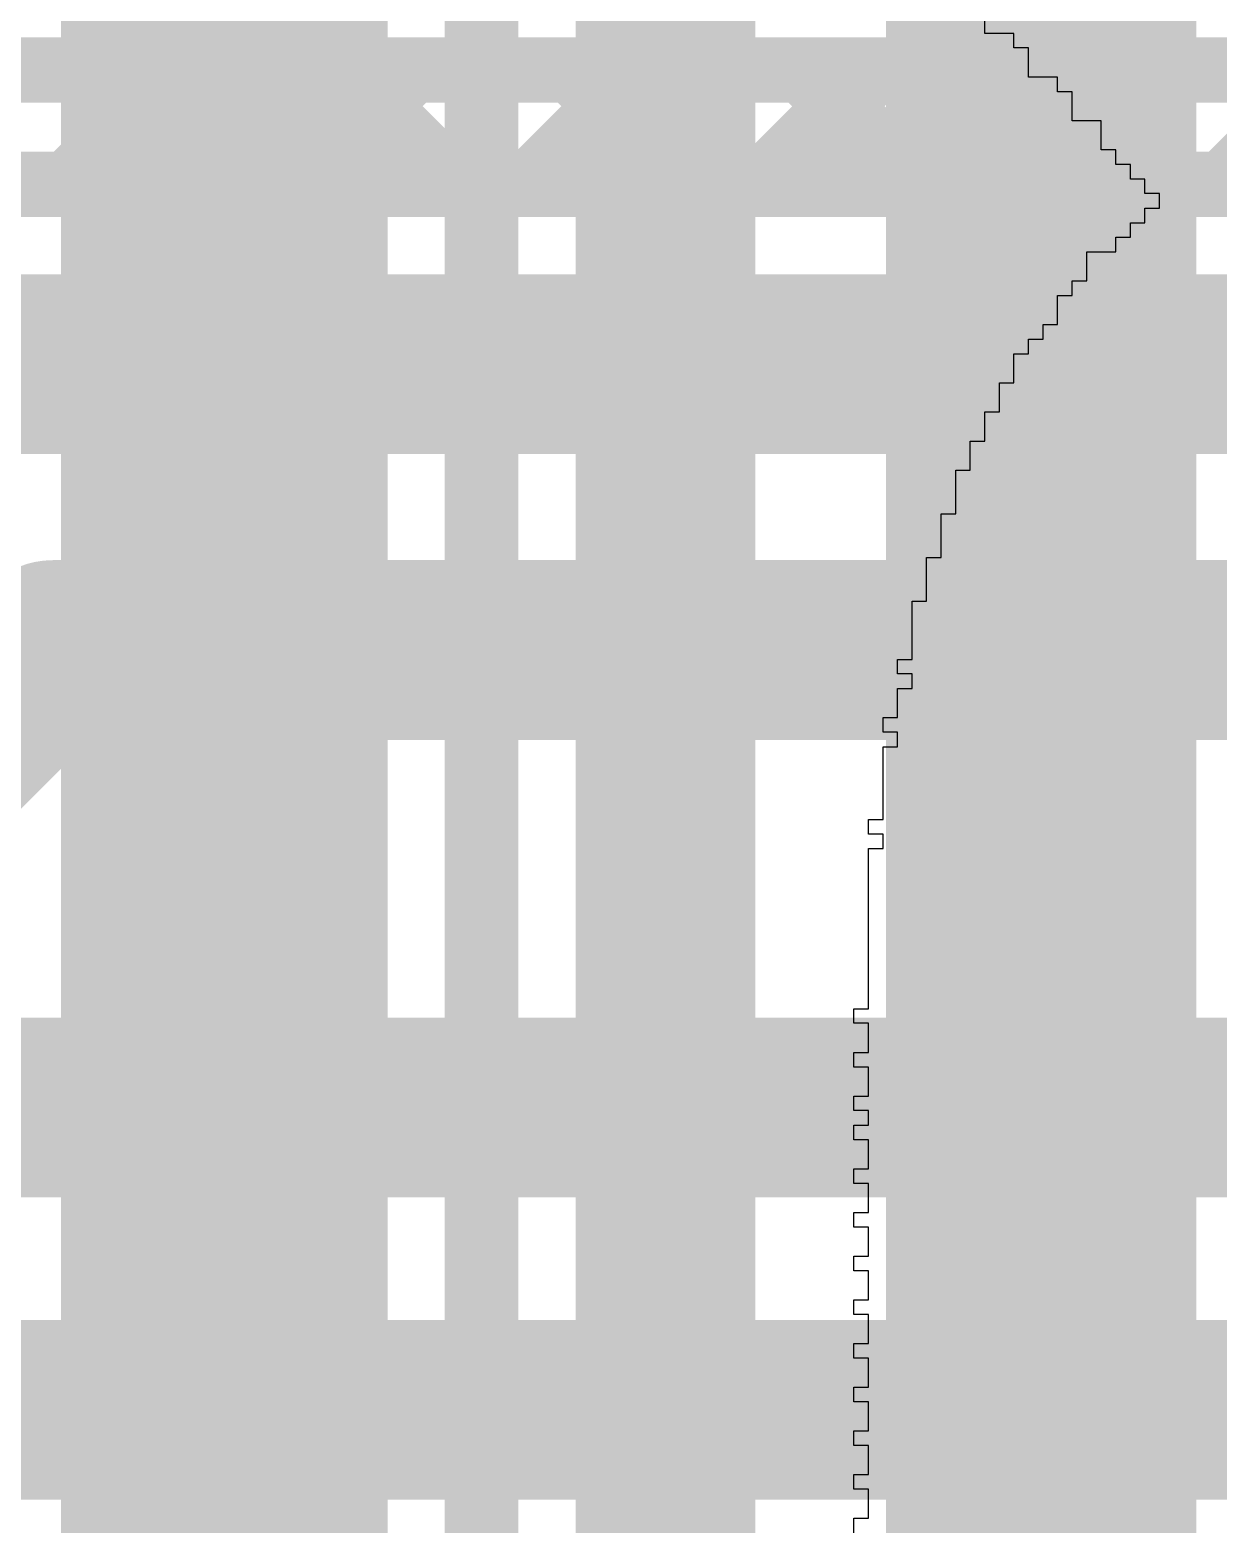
# Model space of a CAD drawing. Header units: millimetres. Extents: x 3.06 to 5.82, y 1.29 to 3.84.
# Drawn here: x 4.5962 to 4.7417, y 2.768 to 2.9509 of the extents above; entities that cross this region are included whole.
import ezdxf

# ---------------------------------------------------------------- set-up
doc = ezdxf.new("R2010")
doc.units = ezdxf.units.MM
doc.header["$MEASUREMENT"] = 0
for name, color, linetype in [('BottomLayer', 5, 'Continuous'), ('BottomOverlay', 54, 'Continuous'), ('TopLayer', 1, 'Continuous')]:
    doc.layers.add(name, color=color, linetype=linetype)

msp = doc.modelspace()

# ---------------------------------------------------------------- linework, layer by layer
at = {"layer": 'BottomLayer'}
for points, const_width in [([(4.674, 2.43), (4.674, 3.099)], 0.022), ([(4.652, 2.43446), (4.652, 3.09297)], 0.008), ([(4.62, 2.544), (4.62, 3.058)], 0.04), ([(4.651, 2.544), (4.651, 3.058)], 0.008)]:
    msp.add_lwpolyline(points, dxfattribs=dict(at, const_width=const_width))
msp.add_solid([(4.701, 2.036), (4.739, 2.036), (4.701, 3.474), (4.739, 3.474)], dxfattribs=at)
at = {"layer": 'BottomOverlay'}
for p, q in [((4.71312, 2.95047), (4.71312, 2.95225)), ((4.71668, 2.95047), (4.71312, 2.95047)), ((4.71668, 2.94869), (4.71668, 2.95047)), ((4.71847, 2.94869), (4.71668, 2.94869)), ((4.71847, 2.9469), (4.71847, 2.94869)), ((4.71847, 2.94512), (4.71847, 2.9469)), ((4.72203, 2.94512), (4.71847, 2.94512)), ((4.72203, 2.94334), (4.72203, 2.94512)), ((4.72381, 2.94334), (4.72203, 2.94334)), ((4.72381, 2.94156), (4.72381, 2.94334)), ((4.72381, 2.93978), (4.72381, 2.94156)), ((4.72737, 2.93978), (4.72381, 2.93978)), ((4.72737, 2.938), (4.72737, 2.93978)), ((4.72737, 2.93621), (4.72737, 2.938)), ((4.72916, 2.93621), (4.72737, 2.93621)), ((4.72916, 2.93443), (4.72916, 2.93621)), ((4.73094, 2.93443), (4.72916, 2.93443)), ((4.73094, 2.93265), (4.73094, 2.93443)), ((4.73272, 2.93265), (4.73094, 2.93265)), ((4.73272, 2.93087), (4.73272, 2.93265)), ((4.7345, 2.93087), (4.73272, 2.93087)), ((4.7345, 2.92909), (4.7345, 2.93087)), ((4.73272, 2.9273), (4.73272, 2.92909)), ((4.73272, 2.92909), (4.7345, 2.92909)), ((4.73094, 2.92552), (4.73094, 2.9273)), ((4.73094, 2.9273), (4.73272, 2.9273)), ((4.72916, 2.92374), (4.72916, 2.92552)), ((4.72916, 2.92552), (4.73094, 2.92552)), ((4.72559, 2.92196), (4.72559, 2.92374)), ((4.72559, 2.92374), (4.72916, 2.92374)), ((4.72559, 2.92018), (4.72559, 2.92196)), ((4.72381, 2.9184), (4.72381, 2.92018)), ((4.72381, 2.92018), (4.72559, 2.92018)), ((4.72203, 2.91661), (4.72203, 2.9184)), ((4.72203, 2.9184), (4.72381, 2.9184)), ((4.72203, 2.91483), (4.72203, 2.91661)), ((4.72025, 2.91305), (4.72025, 2.91483)), ((4.72025, 2.91483), (4.72203, 2.91483)), ((4.71847, 2.91127), (4.71847, 2.91305)), ((4.71847, 2.91305), (4.72025, 2.91305)), ((4.71668, 2.90949), (4.71668, 2.91127)), ((4.71668, 2.91127), (4.71847, 2.91127)), ((4.71668, 2.90771), (4.71668, 2.90949)), ((4.7149, 2.90592), (4.7149, 2.90771)), ((4.7149, 2.90771), (4.71668, 2.90771)), ((4.7149, 2.90414), (4.7149, 2.90592)), ((4.71312, 2.90236), (4.71312, 2.90414)), ((4.71312, 2.90414), (4.7149, 2.90414)), ((4.71312, 2.90058), (4.71312, 2.90236)), ((4.71134, 2.8988), (4.71134, 2.90058)), ((4.71134, 2.90058), (4.71312, 2.90058)), ((4.71134, 2.89702), (4.71134, 2.8988)), ((4.70956, 2.89523), (4.70956, 2.89702)), ((4.70956, 2.89702), (4.71134, 2.89702)), ((4.70956, 2.89345), (4.70956, 2.89523)), ((4.70956, 2.89167), (4.70956, 2.89345)), ((4.70778, 2.88989), (4.70778, 2.89167)), ((4.70778, 2.89167), (4.70956, 2.89167)), ((4.70778, 2.88811), (4.70778, 2.88989)), ((4.70778, 2.88633), (4.70778, 2.88811)), ((4.70599, 2.88454), (4.70599, 2.88633)), ((4.70599, 2.88633), (4.70778, 2.88633)), ((4.70599, 2.88276), (4.70599, 2.88454)), ((4.70599, 2.88098), (4.70599, 2.88276)), ((4.70421, 2.8792), (4.70421, 2.88098)), ((4.70421, 2.88098), (4.70599, 2.88098)), ((4.70421, 2.87742), (4.70421, 2.8792)), ((4.70421, 2.87563), (4.70421, 2.87742)), ((4.70421, 2.87385), (4.70421, 2.87563)), ((4.70243, 2.87207), (4.70243, 2.87385)), ((4.70243, 2.87385), (4.70421, 2.87385)), ((4.70421, 2.87207), (4.70243, 2.87207)), ((4.70421, 2.87029), (4.70421, 2.87207)), ((4.70243, 2.86851), (4.70243, 2.87029)), ((4.70243, 2.87029), (4.70421, 2.87029)), ((4.70243, 2.86673), (4.70243, 2.86851)), ((4.70065, 2.86494), (4.70065, 2.86673)), ((4.70065, 2.86673), (4.70243, 2.86673)), ((4.70243, 2.86494), (4.70065, 2.86494)), ((4.70243, 2.86316), (4.70243, 2.86494)), ((4.70065, 2.86138), (4.70065, 2.86316)), ((4.70065, 2.86316), (4.70243, 2.86316)), ((4.70065, 2.8596), (4.70065, 2.86138)), ((4.70065, 2.85782), (4.70065, 2.8596)), ((4.70065, 2.85604), (4.70065, 2.85782)), ((4.70065, 2.85425), (4.70065, 2.85604)), ((4.69887, 2.85247), (4.69887, 2.85425)), ((4.69887, 2.85425), (4.70065, 2.85425)), ((4.70065, 2.85247), (4.69887, 2.85247)), ((4.70065, 2.85069), (4.70065, 2.85247)), ((4.69887, 2.84891), (4.69887, 2.85069)), ((4.69887, 2.85069), (4.70065, 2.85069)), ((4.69887, 2.84713), (4.69887, 2.84891)), ((4.69887, 2.84535), (4.69887, 2.84713)), ((4.69887, 2.84356), (4.69887, 2.84535)), ((4.69887, 2.84178), (4.69887, 2.84356)), ((4.69887, 2.84), (4.69887, 2.84178)), ((4.69887, 2.83822), (4.69887, 2.84)), ((4.69887, 2.83644), (4.69887, 2.83822)), ((4.69887, 2.83465), (4.69887, 2.83644)), ((4.69887, 2.83287), (4.69887, 2.83465)), ((4.69887, 2.83109), (4.69887, 2.83287)), ((4.69709, 2.82931), (4.69709, 2.83109)), ((4.69709, 2.83109), (4.69887, 2.83109)), ((4.69887, 2.82931), (4.69709, 2.82931)), ((4.69887, 2.82753), (4.69887, 2.82931)), ((4.69887, 2.82575), (4.69887, 2.82753)), ((4.69709, 2.82396), (4.69709, 2.82575)), ((4.69709, 2.82575), (4.69887, 2.82575)), ((4.69887, 2.82396), (4.69709, 2.82396)), ((4.69887, 2.82218), (4.69887, 2.82396)), ((4.69887, 2.8204), (4.69887, 2.82218)), ((4.69709, 2.81862), (4.69709, 2.8204)), ((4.69709, 2.8204), (4.69887, 2.8204)), ((4.69887, 2.81862), (4.69709, 2.81862)), ((4.69887, 2.81684), (4.69887, 2.81862)), ((4.69709, 2.81506), (4.69709, 2.81684)), ((4.69709, 2.81684), (4.69887, 2.81684)), ((4.69887, 2.81506), (4.69709, 2.81506)), ((4.69887, 2.81327), (4.69887, 2.81506)), ((4.69887, 2.81149), (4.69887, 2.81327)), ((4.69709, 2.80971), (4.69709, 2.81149)), ((4.69709, 2.81149), (4.69887, 2.81149)), ((4.69887, 2.80971), (4.69709, 2.80971)), ((4.69887, 2.80793), (4.69887, 2.80971)), ((4.69887, 2.80615), (4.69887, 2.80793)), ((4.69709, 2.80437), (4.69709, 2.80615)), ((4.69709, 2.80615), (4.69887, 2.80615)), ((4.69887, 2.80437), (4.69709, 2.80437)), ((4.69887, 2.80258), (4.69887, 2.80437)), ((4.69887, 2.8008), (4.69887, 2.80258)), ((4.69709, 2.79902), (4.69709, 2.8008)), ((4.69709, 2.8008), (4.69887, 2.8008)), ((4.69887, 2.79902), (4.69709, 2.79902)), ((4.69887, 2.79724), (4.69887, 2.79902)), ((4.69887, 2.79546), (4.69887, 2.79724)), ((4.69709, 2.79367), (4.69709, 2.79546)), ((4.69709, 2.79546), (4.69887, 2.79546)), ((4.69887, 2.79367), (4.69709, 2.79367)), ((4.69887, 2.79189), (4.69887, 2.79367)), ((4.69887, 2.79011), (4.69887, 2.79189)), ((4.69709, 2.78833), (4.69709, 2.79011)), ((4.69709, 2.79011), (4.69887, 2.79011)), ((4.69887, 2.78833), (4.69709, 2.78833)), ((4.69887, 2.78655), (4.69887, 2.78833)), ((4.69887, 2.78477), (4.69887, 2.78655)), ((4.69709, 2.78298), (4.69709, 2.78477)), ((4.69709, 2.78477), (4.69887, 2.78477)), ((4.69887, 2.78298), (4.69709, 2.78298)), ((4.69887, 2.7812), (4.69887, 2.78298)), ((4.69887, 2.77942), (4.69887, 2.7812)), ((4.69709, 2.77764), (4.69709, 2.77942)), ((4.69709, 2.77942), (4.69887, 2.77942)), ((4.69887, 2.77764), (4.69709, 2.77764)), ((4.69887, 2.77586), (4.69887, 2.77764)), ((4.69887, 2.77408), (4.69887, 2.77586)), ((4.69709, 2.77229), (4.69709, 2.77408)), ((4.69709, 2.77408), (4.69887, 2.77408)), ((4.69887, 2.77229), (4.69709, 2.77229)), ((4.69887, 2.77051), (4.69887, 2.77229)), ((4.69887, 2.76873), (4.69887, 2.77051)), ((4.69709, 2.76695), (4.69709, 2.76873)), ((4.69709, 2.76873), (4.69887, 2.76873))]:
    msp.add_line(p, q, dxfattribs=at)
at = {"layer": 'TopLayer'}
for points, const_width in [([(4.74219, 2.932), (4.83063, 3.02044)], 0.008), ([(4.41923, 2.946), (4.749, 2.946)], 0.008), ([(4.60077, 2.932), (4.61477, 2.946)], 0.008), ([(4.6059, 2.946), (4.6199, 2.932)], 0.008), ([(4.62906, 2.932), (4.64306, 2.946)], 0.008), ([(4.63419, 2.946), (4.64819, 2.932)], 0.008), ([(4.65734, 2.932), (4.67134, 2.946)], 0.008), ([(4.66247, 2.946), (4.67647, 2.932)], 0.008), ([(4.68562, 2.932), (4.69962, 2.946)], 0.008), ([(4.69075, 2.946), (4.70475, 2.932)], 0.008), ([(4.71391, 2.932), (4.72791, 2.946)], 0.008), ([(4.71391, 2.932), (4.72791, 2.946)], 0.008), ([(4.71904, 2.946), (4.73304, 2.932)], 0.008), ([(4.56103, 2.932), (4.83063, 2.932)], 0.008), ([(4.555, 2.91), (4.87571, 2.91)], 0.022), ([(4.576, 2.852), (4.599, 2.875)], 0.022), ([(4.599, 2.875), (4.771, 2.875)], 0.022), ([(4.551, 2.819), (4.763, 2.819)], 0.022), ([(4.52698, 2.782), (4.81593, 2.782)], 0.022)]:
    msp.add_lwpolyline(points, dxfattribs=dict(at, const_width=const_width))
for points, const_width in [([(4.6039, 2.946, 1), (4.6079, 2.946, 1)], 0.004), ([(4.61277, 2.946, 1), (4.61677, 2.946, 1)], 0.004), ([(4.63219, 2.946, 1), (4.63619, 2.946, 1)], 0.004), ([(4.64106, 2.946, 1), (4.64506, 2.946, 1)], 0.004), ([(4.66047, 2.946, 1), (4.66447, 2.946, 1)], 0.004), ([(4.66934, 2.946, 1), (4.67334, 2.946, 1)], 0.004), ([(4.68875, 2.946, 1), (4.69275, 2.946, 1)], 0.004), ([(4.69762, 2.946, 1), (4.70162, 2.946, 1)], 0.004), ([(4.71704, 2.946, 1), (4.72104, 2.946, 1)], 0.004), ([(4.72591, 2.946, 1), (4.72991, 2.946, 1)], 0.004), ([(4.72591, 2.946, 1), (4.72991, 2.946, 1)], 0.004), ([(4.59877, 2.932, 1), (4.60277, 2.932, 1)], 0.004), ([(4.6179, 2.932, 1), (4.6219, 2.932, 1)], 0.004), ([(4.62706, 2.932, 1), (4.63106, 2.932, 1)], 0.004), ([(4.64619, 2.932, 1), (4.65019, 2.932, 1)], 0.004), ([(4.65534, 2.932, 1), (4.65934, 2.932, 1)], 0.004), ([(4.67447, 2.932, 1), (4.67847, 2.932, 1)], 0.004), ([(4.68362, 2.932, 1), (4.68762, 2.932, 1)], 0.004), ([(4.70275, 2.932, 1), (4.70675, 2.932, 1)], 0.004), ([(4.71191, 2.932, 1), (4.71591, 2.932, 1)], 0.004), ([(4.71191, 2.932, 1), (4.71591, 2.932, 1)], 0.004), ([(4.73104, 2.932, 1), (4.73504, 2.932, 1)], 0.004), ([(4.74019, 2.932, 1), (4.74419, 2.932, 1)], 0.004), ([(4.5935, 2.875, 1), (4.6045, 2.875, 1)], 0.011), ([(4.5935, 2.875, 1), (4.6045, 2.875, 1)], 0.011)]:
    msp.add_lwpolyline(points, format="xyb", close=True, dxfattribs=dict(at, const_width=const_width))

doc.saveas('drawing.dxf')
